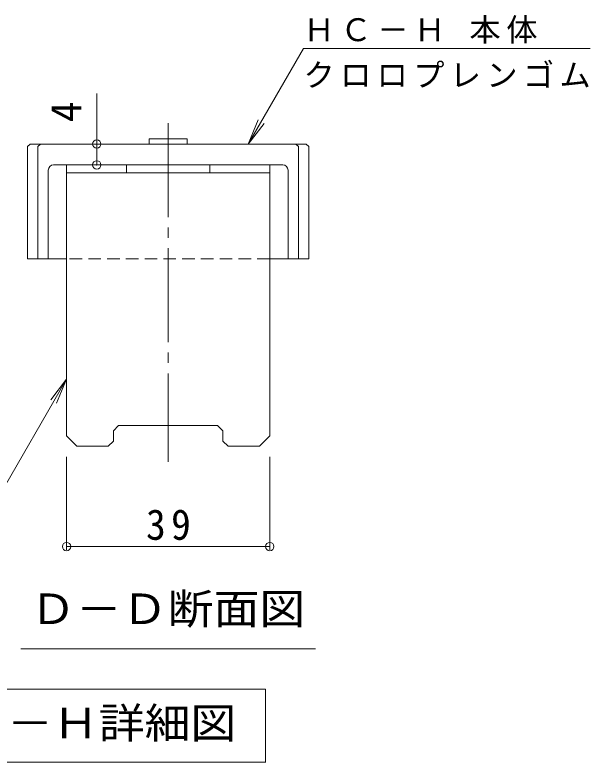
# Model space of a CAD drawing. Units: millimetres on the paper, enlarged 10 times, with parts at other scales. Extents: x -1235 to 1714, y -1353 to 1361.
# Drawn here: x 1162 to 1714, y 7 to 724 of the extents above; entities that cross this region are included whole.
import ezdxf
from ezdxf.enums import TextEntityAlignment as Align

# ---------------------------------------------------------------- set-up
doc = ezdxf.new("R2010")
doc.units = ezdxf.units.MM
doc.header["$LTSCALE"] = 10
doc.header["$PDMODE"] = 32
doc.header["$PDSIZE"] = 8
doc.linetypes.add('CHAIN2', pattern=[12, 9, -1, 1, -1])
doc.linetypes.add('DASHED1', pattern=[1.8, 1.2, -0.6])
for name, color, linetype, lineweight in [('D-4', 7, 'Continuous', 9), ('D-5', 7, 'Continuous', 9), ('D-7', 6, 'Continuous', 9), ('D-8', 4, 'Continuous', 9)]:
    doc.layers.add(name, color=color, linetype=linetype, lineweight=lineweight)
doc.styles.add('ＭＳ ゴシック', font='')
doc.styles.get('ＭＳ ゴシック').set_extended_font_data('MS Gothic')

msp = doc.modelspace()

# ---------------------------------------------------------------- linework, layer by layer
at = {"layer": 'D-4'}
for p, q in [((1385.61, 599.9), (1438.52, 691.54)), ((1713.52, 691.54), (1438.52, 691.54)), ((1240.21, 599.9), (1240.21, 648.45)), ((1385.61, 599.9), (1395.18, 622.99)), ((1385.61, 599.9), (1400.83, 619.73)), ((1240.21, 579.9), (1240.21, 599.9)), ((1211.2, 374.29), (1122.26, 220.25)), ((1211.2, 374.29), (1195.98, 354.46)), ((1211.2, 374.29), (1201.63, 351.19)), ((1211.2, 210.74), (1211.2, 299.9)), ((1406.2, 210.74), (1406.2, 299.9)), ((1211.2, 213.74), (1406.2, 213.74))]:
    msp.add_line(p, q, dxfattribs=at)
for p in [(1240.21, 599.9), (1240.21, 579.9), (1211.2, 213.74), (1406.2, 213.74)]:
    msp.add_point(p, dxfattribs=at)
at = {"layer": 'D-5'}
for p, q in [((1167.2, 115.54), (1450.2, 115.54)), ((738.92, 7), (1402.46, 7))]:
    msp.add_line(p, q, dxfattribs=at)
msp.add_lwpolyline([(738.73, 77), (1402.26, 77), (1402.26, 7)], dxfattribs=at)
at = {"layer": 'D-7', "linetype": 'CHAIN2'}
msp.add_line((1308.7, 619.89), (1308.7, 294.9), dxfattribs=at)
at = {"layer": 'D-7'}
for p, q in [((1326.89, 604.9), (1326.89, 599.9)), ((1173.7, 597.4), (1176.2, 599.9)), ((1173.7, 597.4), (1173.7, 489.9)), ((1441.2, 599.9), (1176.2, 599.9)), ((1183.7, 597.4), (1186.2, 599.9)), ((1183.7, 597.4), (1183.7, 489.9)), ((1433.7, 597.4), (1431.2, 599.9)), ((1433.7, 597.4), (1433.7, 489.9)), ((1443.7, 597.4), (1441.2, 599.9)), ((1443.7, 597.4), (1443.7, 489.9)), ((1193.7, 574.9), (1193.7, 489.9)), ((1418.7, 579.9), (1198.7, 579.9)), ((1423.7, 574.9), (1423.7, 489.9)), ((1211.2, 489.9), (1173.7, 489.9)), ((1443.7, 489.9), (1406.2, 489.9))]:
    msp.add_line(p, q, dxfattribs=at)
at = {"layer": 'D-7', "linetype": 'DASHED1'}
msp.add_line((1406.2, 489.9), (1211.2, 489.9), dxfattribs=at)
at = {"layer": 'D-7'}
msp.add_lwpolyline([(1326.89, 604.9), (1290.5, 604.9), (1290.5, 599.9)], dxfattribs=at)
for centre, start, end in [((1198.7, 574.9), 90, 180), ((1418.7, 574.9), 0, 90)]:
    msp.add_arc(centre, 5, start, end, dxfattribs=at)
at = {"layer": 'D-8'}
for p, q in [((1268.7, 572.4), (1268.7, 579.9)), ((1348.7, 572.4), (1348.7, 579.9)), ((1406.2, 319.9), (1406.2, 579.9)), ((1211.2, 572.4), (1406.2, 572.4)), ((1256.2, 324.9), (1261.2, 329.9)), ((1261.2, 329.9), (1356.2, 329.9)), ((1361.2, 324.9), (1356.2, 329.9)), ((1256.2, 314.9), (1256.2, 324.9)), ((1361.2, 314.9), (1361.2, 324.9)), ((1211.2, 319.9), (1221.2, 309.9)), ((1406.2, 319.9), (1396.2, 309.9)), ((1251.2, 309.9), (1221.2, 309.9)), ((1256.2, 314.9), (1251.2, 309.9)), ((1361.2, 314.9), (1366.2, 309.9)), ((1396.2, 309.9), (1366.2, 309.9))]:
    msp.add_line(p, q, dxfattribs=at)
msp.add_lwpolyline([(1211.2, 319.9), (1211.2, 579.9), (1406.2, 579.9)], dxfattribs=at)

# ---------------------------------------------------------------- texts
at = {"layer": 'D-4', "color": 2, "style": 'ＭＳ ゴシック'}
msp.add_text('4', height=29.33, rotation=90, dxfattribs=at).set_placement((1234.21, 620.85), align=Align.BOTTOM_LEFT)
at = {"layer": 'D-4', "char_height": 21.99, "attachment_point": 7, "style": 'ＭＳ ゴシック'}
for s, insert in [('\\T1.18;ＨＣ－Ｈ\\~本体', (1438.52, 696.19)), ('\\T1.17;クロロプレンゴム', (1438.52, 653.82))]:
    msp.add_mtext(s, dxfattribs=dict(at, insert=insert))
at = {"layer": 'D-4', "color": 2, "insert": (1287.45, 219.74), "char_height": 29.33, "attachment_point": 7, "style": 'ＭＳ ゴシック'}
msp.add_mtext('\\T1.27;\\W0.95;39', dxfattribs=at)
at = {"layer": 'D-5', "color": 2, "style": 'ＭＳ ゴシック', "width": 1.1}
for s, p in [('Ｄ－Ｄ断面図', (1176.2, 130.54)), ('ボルトキャップＨＣ－Ｈ詳細図', (758, 21))]:
    msp.add_text(s, height=29.33, dxfattribs=at).set_placement(p, align=Align.BOTTOM_LEFT)

doc.saveas('drawing.dxf')
